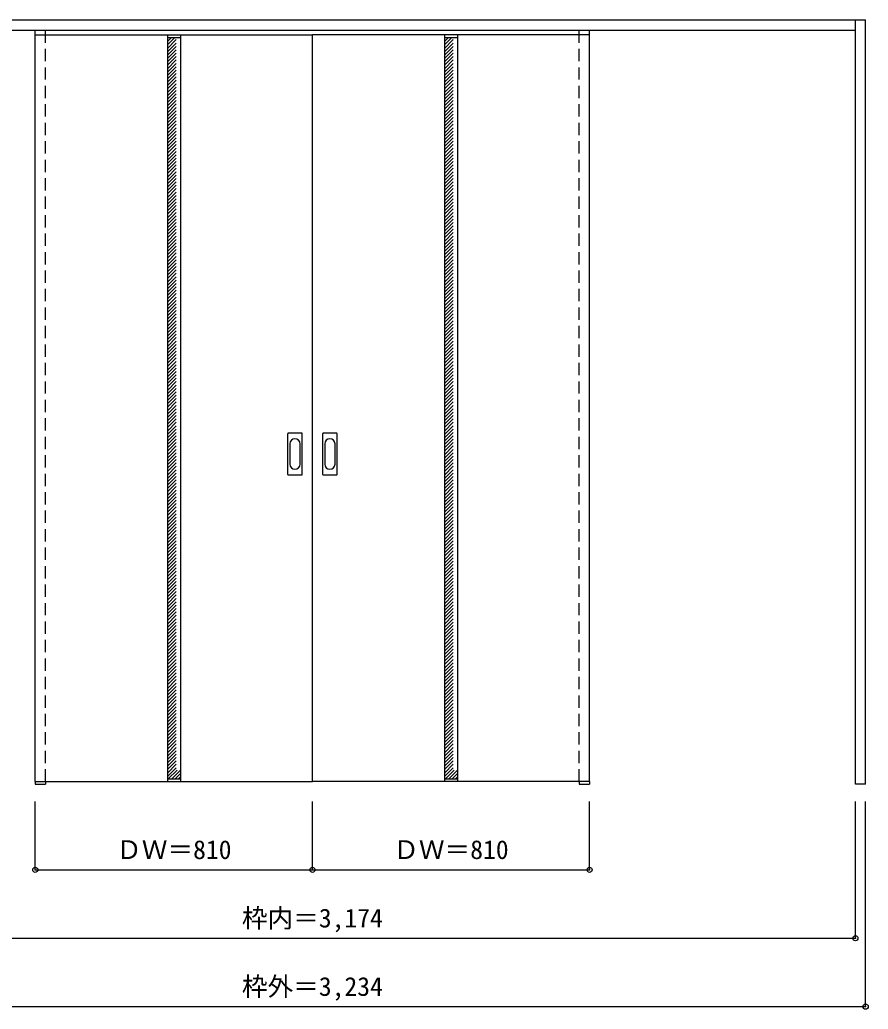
# Model space of a CAD drawing. Units: millimetres, scale not verified. Extents: x -2119 to 1667, y -1680 to 1220.
# Drawn here: x -812 to 1667, y -1680 to 1213 of the extents above; entities that cross this region are included whole.
import ezdxf
from ezdxf.enums import TextEntityAlignment as Align

# ---------------------------------------------------------------- set-up
doc = ezdxf.new("R2010")
doc.units = ezdxf.units.MM
doc.header["$LTSCALE"] = 30
doc.header["$PDMODE"] = 32
doc.header["$PDSIZE"] = 15
doc.linetypes.add('DASHED1', pattern=[1.8, 1.2, -0.6])
doc.layers.add('0-0', color=4, linetype='DASHED1')
doc.layers.add('0-1_寸法', color=7, linetype='Continuous')
doc.styles.add('ＭＳ ゴシック', font='')
doc.styles.get('ＭＳ ゴシック').set_extended_font_data('MS Gothic')

msp = doc.modelspace()

# ---------------------------------------------------------------- linework, layer by layer
at = {"layer": '0-0', "color": 3, "linetype": 'Continuous'}
for p, q in [((-1574.07, 1212.93), (1659.93, 1212.93)), ((1629.93, -1022.07), (1629.93, 1212.93)), ((1659.93, -1022.07), (1659.93, 1212.93)), ((-1544.07, 1182.93), (1629.93, 1182.93)), ((-767.07, 1168.93), (42.93, 1168.93)), ((-767.07, -1014.07), (-767.07, 1168.93)), ((-381.07, 1168.93), (-381.07, -1014.07)), ((-343.07, 1168.93), (-343.07, -1014.07)), ((852.93, 1168.93), (42.93, 1168.93)), ((42.93, -1014.07), (42.93, 1168.93)), ((428.93, 1168.93), (428.93, -1014.07)), ((466.93, 1168.93), (466.93, -1014.07)), ((852.93, -1014.07), (852.93, 1168.93)), ((-29.07, -116.07), (-29.07, 2.93)), ((11.43, 4.43), (-27.57, 4.43)), ((12.93, -116.07), (12.93, 2.93)), ((72.93, -116.07), (72.93, 2.93)), ((113.43, 4.43), (74.43, 4.43)), ((114.93, -116.07), (114.93, 2.93)), ((-27.57, -117.57), (11.43, -117.57)), ((74.43, -117.57), (113.43, -117.57)), ((-767.07, -1014.07), (42.93, -1014.07)), ((-767.07, -1014.07), (-767.07, -1022.07)), ((-767.07, -1022.07), (-737.07, -1022.07)), ((-737.07, -1014.07), (-737.07, -1022.07)), ((852.93, -1014.07), (42.93, -1014.07)), ((822.93, -1014.07), (822.93, -1022.07)), ((822.93, -1022.07), (852.93, -1022.07)), ((852.93, -1014.07), (852.93, -1022.07)), ((1659.93, -1022.07), (1629.93, -1022.07))]:
    msp.add_line(p, q, dxfattribs=at)
at = {"layer": '0-0'}
for p, q in [((-767.07, -1014.07), (-767.07, 1182.93)), ((-737.07, -1014.07), (-737.07, 1182.93)), ((-737.07, -1014.07), (-737.07, 1168.93)), ((-381.07, 1149.22), (-369.36, 1160.93)), ((-381.07, 1129.42), (-349.56, 1160.93)), ((-381.07, 1139.32), (-359.46, 1160.93)), ((-381.07, 1119.52), (-343.07, 1157.52)), ((428.93, 1149.22), (440.64, 1160.93)), ((428.93, 1129.42), (460.44, 1160.93)), ((428.93, 1139.32), (450.54, 1160.93)), ((428.93, 1119.52), (466.93, 1157.52)), ((822.93, -1014.07), (822.93, 1182.93)), ((822.93, -1014.07), (822.93, 1168.93)), ((852.93, -1014.07), (852.93, 1182.93)), ((-381.07, 1109.62), (-343.07, 1147.62)), ((-381.07, 1099.72), (-343.07, 1137.72)), ((428.93, 1109.62), (466.93, 1147.62)), ((428.93, 1099.72), (466.93, 1137.72)), ((-381.07, 1089.82), (-343.07, 1127.82)), ((-381.07, 1079.92), (-343.07, 1117.92)), ((-381.07, 1070.02), (-343.07, 1108.02)), ((428.93, 1089.82), (466.93, 1127.82)), ((428.93, 1079.92), (466.93, 1117.92)), ((428.93, 1070.02), (466.93, 1108.02)), ((-381.07, 1060.12), (-343.07, 1098.12)), ((-381.07, 1050.22), (-343.07, 1088.22)), ((-381.07, 1040.32), (-343.07, 1078.32)), ((428.93, 1060.12), (466.93, 1098.12)), ((428.93, 1050.22), (466.93, 1088.22)), ((428.93, 1040.32), (466.93, 1078.32)), ((-381.07, 1030.42), (-343.07, 1068.42)), ((-381.07, 1020.52), (-343.07, 1058.52)), ((-381.07, 1010.62), (-343.07, 1048.62)), ((428.93, 1030.42), (466.93, 1068.42)), ((428.93, 1020.52), (466.93, 1058.52)), ((428.93, 1010.62), (466.93, 1048.62)), ((-381.07, 1000.73), (-343.07, 1038.73)), ((-381.07, 990.83), (-343.07, 1028.83)), ((-381.07, 980.93), (-343.07, 1018.93)), ((428.93, 1000.73), (466.93, 1038.73)), ((428.93, 990.83), (466.93, 1028.83)), ((428.93, 980.93), (466.93, 1018.93)), ((-381.07, 971.03), (-343.07, 1009.03)), ((-381.07, 961.13), (-343.07, 999.13)), ((-381.07, 951.23), (-343.07, 989.23)), ((428.93, 971.03), (466.93, 1009.03)), ((428.93, 961.13), (466.93, 999.13)), ((428.93, 951.23), (466.93, 989.23)), ((-381.07, 941.33), (-343.07, 979.33)), ((-381.07, 931.43), (-343.07, 969.43)), ((-381.07, 921.53), (-343.07, 959.53)), ((428.93, 941.33), (466.93, 979.33)), ((428.93, 931.43), (466.93, 969.43)), ((428.93, 921.53), (466.93, 959.53)), ((-381.07, 911.63), (-343.07, 949.63)), ((-381.07, 901.73), (-343.07, 939.73)), ((-381.07, 891.83), (-343.07, 929.83)), ((428.93, 911.63), (466.93, 949.63)), ((428.93, 901.73), (466.93, 939.73)), ((428.93, 891.83), (466.93, 929.83)), ((-381.07, 881.93), (-343.07, 919.93)), ((-381.07, 872.03), (-343.07, 910.03)), ((-381.07, 862.13), (-343.07, 900.13)), ((428.93, 881.93), (466.93, 919.93)), ((428.93, 872.03), (466.93, 910.03)), ((428.93, 862.13), (466.93, 900.13)), ((-381.07, 852.23), (-343.07, 890.23)), ((-381.07, 842.33), (-343.07, 880.33)), ((-381.07, 832.43), (-343.07, 870.43)), ((428.93, 852.23), (466.93, 890.23)), ((428.93, 842.33), (466.93, 880.33)), ((428.93, 832.43), (466.93, 870.43)), ((-381.07, 822.53), (-343.07, 860.53)), ((-381.07, 812.63), (-343.07, 850.63)), ((-381.07, 802.74), (-343.07, 840.74)), ((428.93, 822.53), (466.93, 860.53)), ((428.93, 812.63), (466.93, 850.63)), ((428.93, 802.74), (466.93, 840.74)), ((-381.07, 792.84), (-343.07, 830.84)), ((-381.07, 782.94), (-343.07, 820.94)), ((-381.07, 773.04), (-343.07, 811.04)), ((428.93, 792.84), (466.93, 830.84)), ((428.93, 782.94), (466.93, 820.94)), ((428.93, 773.04), (466.93, 811.04)), ((-381.07, 763.14), (-343.07, 801.14)), ((-381.07, 753.24), (-343.07, 791.24)), ((-381.07, 743.34), (-343.07, 781.34)), ((428.93, 763.14), (466.93, 801.14)), ((428.93, 753.24), (466.93, 791.24)), ((428.93, 743.34), (466.93, 781.34)), ((-381.07, 733.44), (-343.07, 771.44)), ((-381.07, 723.54), (-343.07, 761.54)), ((428.93, 733.44), (466.93, 771.44)), ((428.93, 723.54), (466.93, 761.54)), ((-381.07, 713.64), (-343.07, 751.64)), ((-381.07, 703.74), (-343.07, 741.74)), ((-381.07, 693.84), (-343.07, 731.84)), ((428.93, 713.64), (466.93, 751.64)), ((428.93, 703.74), (466.93, 741.74)), ((428.93, 693.84), (466.93, 731.84)), ((-381.07, 683.94), (-343.07, 721.94)), ((-381.07, 674.04), (-343.07, 712.04)), ((-381.07, 664.14), (-343.07, 702.14)), ((428.93, 683.94), (466.93, 721.94)), ((428.93, 674.04), (466.93, 712.04)), ((428.93, 664.14), (466.93, 702.14)), ((-381.07, 654.24), (-343.07, 692.24)), ((-381.07, 644.34), (-343.07, 682.34)), ((-381.07, 634.44), (-343.07, 672.44)), ((428.93, 654.24), (466.93, 692.24)), ((428.93, 644.34), (466.93, 682.34)), ((428.93, 634.44), (466.93, 672.44)), ((-381.07, 624.54), (-343.07, 662.54)), ((-381.07, 614.64), (-343.07, 652.64)), ((-381.07, 604.75), (-343.07, 642.75)), ((428.93, 624.54), (466.93, 662.54)), ((428.93, 614.64), (466.93, 652.64)), ((428.93, 604.75), (466.93, 642.75)), ((-381.07, 594.85), (-343.07, 632.85)), ((-381.07, 584.95), (-343.07, 622.95)), ((-381.07, 575.05), (-343.07, 613.05)), ((428.93, 594.85), (466.93, 632.85)), ((428.93, 584.95), (466.93, 622.95)), ((428.93, 575.05), (466.93, 613.05)), ((-381.07, 565.15), (-343.07, 603.15)), ((-381.07, 555.25), (-343.07, 593.25)), ((-381.07, 545.35), (-343.07, 583.35)), ((428.93, 565.15), (466.93, 603.15)), ((428.93, 555.25), (466.93, 593.25)), ((428.93, 545.35), (466.93, 583.35)), ((-381.07, 535.45), (-343.07, 573.45)), ((-381.07, 525.55), (-343.07, 563.55)), ((-381.07, 515.65), (-343.07, 553.65)), ((428.93, 535.45), (466.93, 573.45)), ((428.93, 525.55), (466.93, 563.55)), ((428.93, 515.65), (466.93, 553.65)), ((-381.07, 505.75), (-343.07, 543.75)), ((-381.07, 495.85), (-343.07, 533.85)), ((-381.07, 485.95), (-343.07, 523.95)), ((428.93, 505.75), (466.93, 543.75)), ((428.93, 495.85), (466.93, 533.85)), ((428.93, 485.95), (466.93, 523.95)), ((-381.07, 476.05), (-343.07, 514.05)), ((-381.07, 466.15), (-343.07, 504.15)), ((-381.07, 456.25), (-343.07, 494.25)), ((428.93, 476.05), (466.93, 514.05)), ((428.93, 466.15), (466.93, 504.15)), ((428.93, 456.25), (466.93, 494.25)), ((-381.07, 446.35), (-343.07, 484.35)), ((-381.07, 436.45), (-343.07, 474.45)), ((-381.07, 426.55), (-343.07, 464.55)), ((428.93, 446.35), (466.93, 484.35)), ((428.93, 436.45), (466.93, 474.45)), ((428.93, 426.55), (466.93, 464.55)), ((-381.07, 416.66), (-343.07, 454.66)), ((-381.07, 406.76), (-343.07, 444.76)), ((-381.07, 396.86), (-343.07, 434.86)), ((428.93, 416.66), (466.93, 454.66)), ((428.93, 406.76), (466.93, 444.76)), ((428.93, 396.86), (466.93, 434.86)), ((-381.07, 386.96), (-343.07, 424.96)), ((-381.07, 377.06), (-343.07, 415.06)), ((-381.07, 367.16), (-343.07, 405.16)), ((428.93, 386.96), (466.93, 424.96)), ((428.93, 377.06), (466.93, 415.06)), ((428.93, 367.16), (466.93, 405.16)), ((-381.07, 357.26), (-343.07, 395.26)), ((-381.07, 347.36), (-343.07, 385.36)), ((428.93, 357.26), (466.93, 395.26)), ((428.93, 347.36), (466.93, 385.36)), ((-381.07, 337.46), (-343.07, 375.46)), ((-381.07, 327.56), (-343.07, 365.56)), ((-381.07, 317.66), (-343.07, 355.66)), ((428.93, 337.46), (466.93, 375.46)), ((428.93, 327.56), (466.93, 365.56)), ((428.93, 317.66), (466.93, 355.66)), ((-381.07, 307.76), (-343.07, 345.76)), ((-381.07, 297.86), (-343.07, 335.86)), ((-381.07, 287.96), (-343.07, 325.96)), ((428.93, 307.76), (466.93, 345.76)), ((428.93, 297.86), (466.93, 335.86)), ((428.93, 287.96), (466.93, 325.96)), ((-381.07, 278.06), (-343.07, 316.06)), ((-381.07, 268.16), (-343.07, 306.16)), ((-381.07, 258.26), (-343.07, 296.26)), ((428.93, 278.06), (466.93, 316.06)), ((428.93, 268.16), (466.93, 306.16)), ((428.93, 258.26), (466.93, 296.26)), ((-381.07, 248.36), (-343.07, 286.36)), ((-381.07, 238.46), (-343.07, 276.46)), ((-381.07, 228.56), (-343.07, 266.56)), ((428.93, 248.36), (466.93, 286.36)), ((428.93, 238.46), (466.93, 276.46)), ((428.93, 228.56), (466.93, 266.56)), ((-381.07, 218.67), (-343.07, 256.67)), ((-381.07, 208.77), (-343.07, 246.77)), ((-381.07, 198.87), (-343.07, 236.87)), ((428.93, 218.67), (466.93, 256.67)), ((428.93, 208.77), (466.93, 246.77)), ((428.93, 198.87), (466.93, 236.87)), ((-381.07, 188.97), (-343.07, 226.97)), ((-381.07, 179.07), (-343.07, 217.07)), ((-381.07, 169.17), (-343.07, 207.17)), ((428.93, 188.97), (466.93, 226.97)), ((428.93, 179.07), (466.93, 217.07)), ((428.93, 169.17), (466.93, 207.17)), ((-381.07, 159.27), (-343.07, 197.27)), ((-381.07, 149.37), (-343.07, 187.37)), ((-381.07, 139.47), (-343.07, 177.47)), ((428.93, 159.27), (466.93, 197.27)), ((428.93, 149.37), (466.93, 187.37)), ((428.93, 139.47), (466.93, 177.47)), ((-381.07, 129.57), (-343.07, 167.57)), ((-381.07, 119.67), (-343.07, 157.67)), ((-381.07, 109.77), (-343.07, 147.77)), ((428.93, 129.57), (466.93, 167.57)), ((428.93, 119.67), (466.93, 157.67)), ((428.93, 109.77), (466.93, 147.77)), ((-381.07, 99.87), (-343.07, 137.87)), ((-381.07, 89.97), (-343.07, 127.97)), ((-381.07, 80.07), (-343.07, 118.07)), ((428.93, 99.87), (466.93, 137.87)), ((428.93, 89.97), (466.93, 127.97)), ((428.93, 80.07), (466.93, 118.07)), ((-381.07, 70.17), (-343.07, 108.17)), ((-381.07, 60.27), (-343.07, 98.27)), ((-381.07, 50.37), (-343.07, 88.37)), ((428.93, 70.17), (466.93, 108.17)), ((428.93, 60.27), (466.93, 98.27)), ((428.93, 50.37), (466.93, 88.37)), ((-381.07, 40.47), (-343.07, 78.47)), ((-381.07, 30.57), (-343.07, 68.57)), ((-381.07, 20.68), (-343.07, 58.68)), ((428.93, 40.47), (466.93, 78.47)), ((428.93, 30.57), (466.93, 68.57)), ((428.93, 20.68), (466.93, 58.68)), ((-381.07, 10.78), (-343.07, 48.78)), ((-381.07, 0.88), (-343.07, 38.88)), ((-381.07, -9.02), (-343.07, 28.98)), ((428.93, 10.78), (466.93, 48.78)), ((428.93, 0.88), (466.93, 38.88)), ((428.93, -9.02), (466.93, 28.98)), ((-381.07, -18.92), (-343.07, 19.08)), ((-381.07, -28.82), (-343.07, 9.18)), ((428.93, -18.92), (466.93, 19.08)), ((428.93, -28.82), (466.93, 9.18)), ((-381.07, -38.72), (-343.07, -0.72)), ((-381.07, -48.62), (-343.07, -10.62)), ((-381.07, -58.52), (-343.07, -20.52)), ((428.93, -38.72), (466.93, -0.72)), ((428.93, -48.62), (466.93, -10.62)), ((428.93, -58.52), (466.93, -20.52)), ((-381.07, -68.42), (-343.07, -30.42)), ((-381.07, -78.32), (-343.07, -40.32)), ((-381.07, -88.22), (-343.07, -50.22)), ((428.93, -68.42), (466.93, -30.42)), ((428.93, -78.32), (466.93, -40.32)), ((428.93, -88.22), (466.93, -50.22)), ((-381.07, -98.12), (-343.07, -60.12)), ((-381.07, -108.02), (-343.07, -70.02)), ((-381.07, -117.92), (-343.07, -79.92)), ((428.93, -98.12), (466.93, -60.12)), ((428.93, -108.02), (466.93, -70.02)), ((428.93, -117.92), (466.93, -79.92)), ((-381.07, -127.82), (-343.07, -89.82)), ((-381.07, -137.72), (-343.07, -99.72)), ((-381.07, -147.62), (-343.07, -109.62)), ((428.93, -127.82), (466.93, -89.82)), ((428.93, -137.72), (466.93, -99.72)), ((428.93, -147.62), (466.93, -109.62)), ((-381.07, -157.52), (-343.07, -119.52)), ((-381.07, -167.42), (-343.07, -129.42)), ((-381.07, -177.31), (-343.07, -139.31)), ((428.93, -157.52), (466.93, -119.52)), ((428.93, -167.42), (466.93, -129.42)), ((428.93, -177.31), (466.93, -139.31)), ((-381.07, -187.21), (-343.07, -149.21)), ((-381.07, -197.11), (-343.07, -159.11)), ((-381.07, -207.01), (-343.07, -169.01)), ((428.93, -187.21), (466.93, -149.21)), ((428.93, -197.11), (466.93, -159.11)), ((428.93, -207.01), (466.93, -169.01)), ((-381.07, -216.91), (-343.07, -178.91)), ((-381.07, -226.81), (-343.07, -188.81)), ((-381.07, -236.71), (-343.07, -198.71)), ((428.93, -216.91), (466.93, -178.91)), ((428.93, -226.81), (466.93, -188.81)), ((428.93, -236.71), (466.93, -198.71)), ((-381.07, -246.61), (-343.07, -208.61)), ((-381.07, -256.51), (-343.07, -218.51)), ((-381.07, -266.41), (-343.07, -228.41)), ((428.93, -246.61), (466.93, -208.61)), ((428.93, -256.51), (466.93, -218.51)), ((428.93, -266.41), (466.93, -228.41)), ((-381.07, -276.31), (-343.07, -238.31)), ((-381.07, -286.21), (-343.07, -248.21)), ((-381.07, -296.11), (-343.07, -258.11)), ((428.93, -276.31), (466.93, -238.31)), ((428.93, -286.21), (466.93, -248.21)), ((428.93, -296.11), (466.93, -258.11)), ((-381.07, -306.01), (-343.07, -268.01)), ((-381.07, -315.91), (-343.07, -277.91)), ((-381.07, -325.81), (-343.07, -287.81)), ((428.93, -306.01), (466.93, -268.01)), ((428.93, -315.91), (466.93, -277.91)), ((428.93, -325.81), (466.93, -287.81)), ((-381.07, -335.71), (-343.07, -297.71)), ((-381.07, -345.61), (-343.07, -307.61)), ((-381.07, -355.51), (-343.07, -317.51)), ((428.93, -335.71), (466.93, -297.71)), ((428.93, -345.61), (466.93, -307.61)), ((428.93, -355.51), (466.93, -317.51)), ((-381.07, -365.41), (-343.07, -327.41)), ((-381.07, -375.3), (-343.07, -337.3)), ((428.93, -365.41), (466.93, -327.41)), ((428.93, -375.3), (466.93, -337.3)), ((-381.07, -385.2), (-343.07, -347.2)), ((-381.07, -395.1), (-343.07, -357.1)), ((-381.07, -405), (-343.07, -367)), ((428.93, -385.2), (466.93, -347.2)), ((428.93, -395.1), (466.93, -357.1)), ((428.93, -405), (466.93, -367)), ((-381.07, -414.9), (-343.07, -376.9)), ((-381.07, -424.8), (-343.07, -386.8)), ((-381.07, -434.7), (-343.07, -396.7)), ((428.93, -414.9), (466.93, -376.9)), ((428.93, -424.8), (466.93, -386.8)), ((428.93, -434.7), (466.93, -396.7)), ((-381.07, -444.6), (-343.07, -406.6)), ((-381.07, -454.5), (-343.07, -416.5)), ((-381.07, -464.4), (-343.07, -426.4)), ((428.93, -444.6), (466.93, -406.6)), ((428.93, -454.5), (466.93, -416.5)), ((428.93, -464.4), (466.93, -426.4)), ((-381.07, -474.3), (-343.07, -436.3)), ((-381.07, -484.2), (-343.07, -446.2)), ((-381.07, -494.1), (-343.07, -456.1)), ((428.93, -474.3), (466.93, -436.3)), ((428.93, -484.2), (466.93, -446.2)), ((428.93, -494.1), (466.93, -456.1)), ((-381.07, -504), (-343.07, -466)), ((-381.07, -513.9), (-343.07, -475.9)), ((-381.07, -523.8), (-343.07, -485.8)), ((428.93, -504), (466.93, -466)), ((428.93, -513.9), (466.93, -475.9)), ((428.93, -523.8), (466.93, -485.8)), ((-381.07, -533.7), (-343.07, -495.7)), ((-381.07, -543.6), (-343.07, -505.6)), ((-381.07, -553.5), (-343.07, -515.5)), ((428.93, -533.7), (466.93, -495.7)), ((428.93, -543.6), (466.93, -505.6)), ((428.93, -553.5), (466.93, -515.5)), ((-381.07, -563.39), (-343.07, -525.39)), ((-381.07, -573.29), (-343.07, -535.29)), ((-381.07, -583.19), (-343.07, -545.19)), ((428.93, -563.39), (466.93, -525.39)), ((428.93, -573.29), (466.93, -535.29)), ((428.93, -583.19), (466.93, -545.19)), ((-381.07, -593.09), (-343.07, -555.09)), ((-381.07, -602.99), (-343.07, -564.99)), ((-381.07, -612.89), (-343.07, -574.89)), ((428.93, -593.09), (466.93, -555.09)), ((428.93, -602.99), (466.93, -564.99)), ((428.93, -612.89), (466.93, -574.89)), ((-381.07, -622.79), (-343.07, -584.79)), ((-381.07, -632.69), (-343.07, -594.69)), ((-381.07, -642.59), (-343.07, -604.59)), ((428.93, -622.79), (466.93, -584.79)), ((428.93, -632.69), (466.93, -594.69)), ((428.93, -642.59), (466.93, -604.59)), ((-381.07, -652.49), (-343.07, -614.49)), ((-381.07, -662.39), (-343.07, -624.39)), ((-381.07, -672.29), (-343.07, -634.29)), ((428.93, -652.49), (466.93, -614.49)), ((428.93, -662.39), (466.93, -624.39)), ((428.93, -672.29), (466.93, -634.29)), ((-381.07, -682.19), (-343.07, -644.19)), ((-381.07, -692.09), (-343.07, -654.09)), ((-381.07, -701.99), (-343.07, -663.99)), ((428.93, -682.19), (466.93, -644.19)), ((428.93, -692.09), (466.93, -654.09)), ((428.93, -701.99), (466.93, -663.99)), ((-381.07, -711.89), (-343.07, -673.89)), ((-381.07, -721.79), (-343.07, -683.79)), ((-381.07, -731.69), (-343.07, -693.69)), ((428.93, -711.89), (466.93, -673.89)), ((428.93, -721.79), (466.93, -683.79)), ((428.93, -731.69), (466.93, -693.69)), ((-381.07, -741.59), (-343.07, -703.59)), ((-381.07, -751.49), (-343.07, -713.49)), ((428.93, -741.59), (466.93, -703.59)), ((428.93, -751.49), (466.93, -713.49)), ((-381.07, -761.38), (-343.07, -723.38)), ((-381.07, -771.28), (-343.07, -733.28)), ((-381.07, -781.18), (-343.07, -743.18)), ((428.93, -761.38), (466.93, -723.38)), ((428.93, -771.28), (466.93, -733.28)), ((428.93, -781.18), (466.93, -743.18)), ((-381.07, -791.08), (-343.07, -753.08)), ((-381.07, -800.98), (-343.07, -762.98)), ((-381.07, -810.88), (-343.07, -772.88)), ((428.93, -791.08), (466.93, -753.08)), ((428.93, -800.98), (466.93, -762.98)), ((428.93, -810.88), (466.93, -772.88)), ((-381.07, -820.78), (-343.07, -782.78)), ((-381.07, -830.68), (-343.07, -792.68)), ((-381.07, -840.58), (-343.07, -802.58)), ((428.93, -820.78), (466.93, -782.78)), ((428.93, -830.68), (466.93, -792.68)), ((428.93, -840.58), (466.93, -802.58)), ((-381.07, -850.48), (-343.07, -812.48)), ((-381.07, -860.38), (-343.07, -822.38)), ((-381.07, -870.28), (-343.07, -832.28)), ((428.93, -850.48), (466.93, -812.48)), ((428.93, -860.38), (466.93, -822.38)), ((428.93, -870.28), (466.93, -832.28)), ((-381.07, -880.18), (-343.07, -842.18)), ((-381.07, -890.08), (-343.07, -852.08)), ((-381.07, -899.98), (-343.07, -861.98)), ((428.93, -880.18), (466.93, -842.18)), ((428.93, -890.08), (466.93, -852.08)), ((428.93, -899.98), (466.93, -861.98)), ((-381.07, -909.88), (-343.07, -871.88)), ((-381.07, -919.78), (-343.07, -881.78)), ((-381.07, -929.68), (-343.07, -891.68)), ((428.93, -909.88), (466.93, -871.88)), ((428.93, -919.78), (466.93, -881.78)), ((428.93, -929.68), (466.93, -891.68)), ((-381.07, -939.58), (-343.07, -901.58)), ((-381.07, -949.48), (-343.07, -911.48)), ((-381.07, -959.37), (-343.07, -921.37)), ((428.93, -939.58), (466.93, -901.58)), ((428.93, -949.48), (466.93, -911.48)), ((428.93, -959.37), (466.93, -921.37)), ((-381.07, -969.27), (-343.07, -931.27)), ((-381.07, -979.17), (-343.07, -941.17)), ((-381.07, -989.07), (-343.07, -951.07)), ((428.93, -969.27), (466.93, -931.27)), ((428.93, -979.17), (466.93, -941.17)), ((428.93, -989.07), (466.93, -951.07)), ((-381.07, -998.97), (-343.07, -960.97)), ((-378.27, -1006.07), (-343.07, -970.87)), ((-368.37, -1006.07), (-343.07, -980.77)), ((428.93, -998.97), (466.93, -960.97)), ((431.73, -1006.07), (466.93, -970.87)), ((441.63, -1006.07), (466.93, -980.77)), ((-358.47, -1006.07), (-343.07, -990.67)), ((-348.57, -1006.07), (-343.07, -1000.57)), ((451.53, -1006.07), (466.93, -990.67)), ((461.43, -1006.07), (466.93, -1000.57))]:
    msp.add_line(p, q, dxfattribs=at)
at = {"layer": '0-0', "color": 7, "linetype": 'Continuous'}
for p, q in [((-381.07, 1160.93), (-343.07, 1160.93)), ((428.93, 1160.93), (466.93, 1160.93)), ((-23.07, -26.97), (-23.07, -86.17)), ((6.93, -86.17), (6.93, -26.97)), ((78.93, -26.97), (78.93, -86.17)), ((108.93, -86.17), (108.93, -26.97)), ((-381.07, -1006.07), (-343.07, -1006.07)), ((428.93, -1006.07), (466.93, -1006.07))]:
    msp.add_line(p, q, dxfattribs=at)
at = {"layer": '0-0', "color": 3, "linetype": 'Continuous'}
for centre, start, end in [((-27.57, 2.93), 90, 180), ((11.43, 2.93), 0, 90), ((74.43, 2.93), 90, 180), ((113.43, 2.93), 0, 90), ((-27.57, -116.07), 180, 270), ((11.43, -116.07), 270, 0), ((74.43, -116.07), 180, 270), ((113.43, -116.07), 270, 0)]:
    msp.add_arc(centre, 1.5, start, end, dxfattribs=at)
at = {"layer": '0-0', "color": 7, "linetype": 'Continuous'}
for centre, start, end in [((-8.07, -26.97), 0, 180), ((93.93, -26.97), 0, 180), ((-8.07, -86.17), 180, 0), ((93.93, -86.17), 180, 0)]:
    msp.add_arc(centre, 15, start, end, dxfattribs=at)
at = {"layer": '0-1_寸法', "color": 4}
for p, q in [((-767.07, -1272.07), (-767.07, -1072.07)), ((42.93, -1272.07), (42.93, -1072.07)), ((852.93, -1272.07), (852.93, -1072.07)), ((1629.93, -1472.07), (1629.93, -1072.07)), ((1659.93, -1672.07), (1659.93, -1072.07)), ((-767.07, -1272.07), (852.93, -1272.07)), ((-1544.07, -1472.07), (1629.93, -1472.07)), ((-1574.07, -1672.07), (1659.93, -1672.07))]:
    msp.add_line(p, q, dxfattribs=at)
at = {"layer": '0-1_寸法'}
for p in [(-767.07, -1272.07), (42.93, -1272.07), (852.93, -1272.07), (1629.93, -1472.07), (1659.93, -1672.07)]:
    msp.add_point(p, dxfattribs=at)

# ---------------------------------------------------------------- texts
at = {"layer": '0-1_寸法', "style": 'ＭＳ ゴシック'}
for s, p in [('ＤＷ＝810', (-530.82, -1257.07)), ('ＤＷ＝810', (279.18, -1257.07)), ('枠内＝3,174', (-163.32, -1457.07)), ('枠外＝3,234', (-163.32, -1657.07))]:
    msp.add_text(s, height=54.99, dxfattribs=at).set_placement(p, align=Align.BOTTOM_LEFT)

doc.saveas('drawing.dxf')
